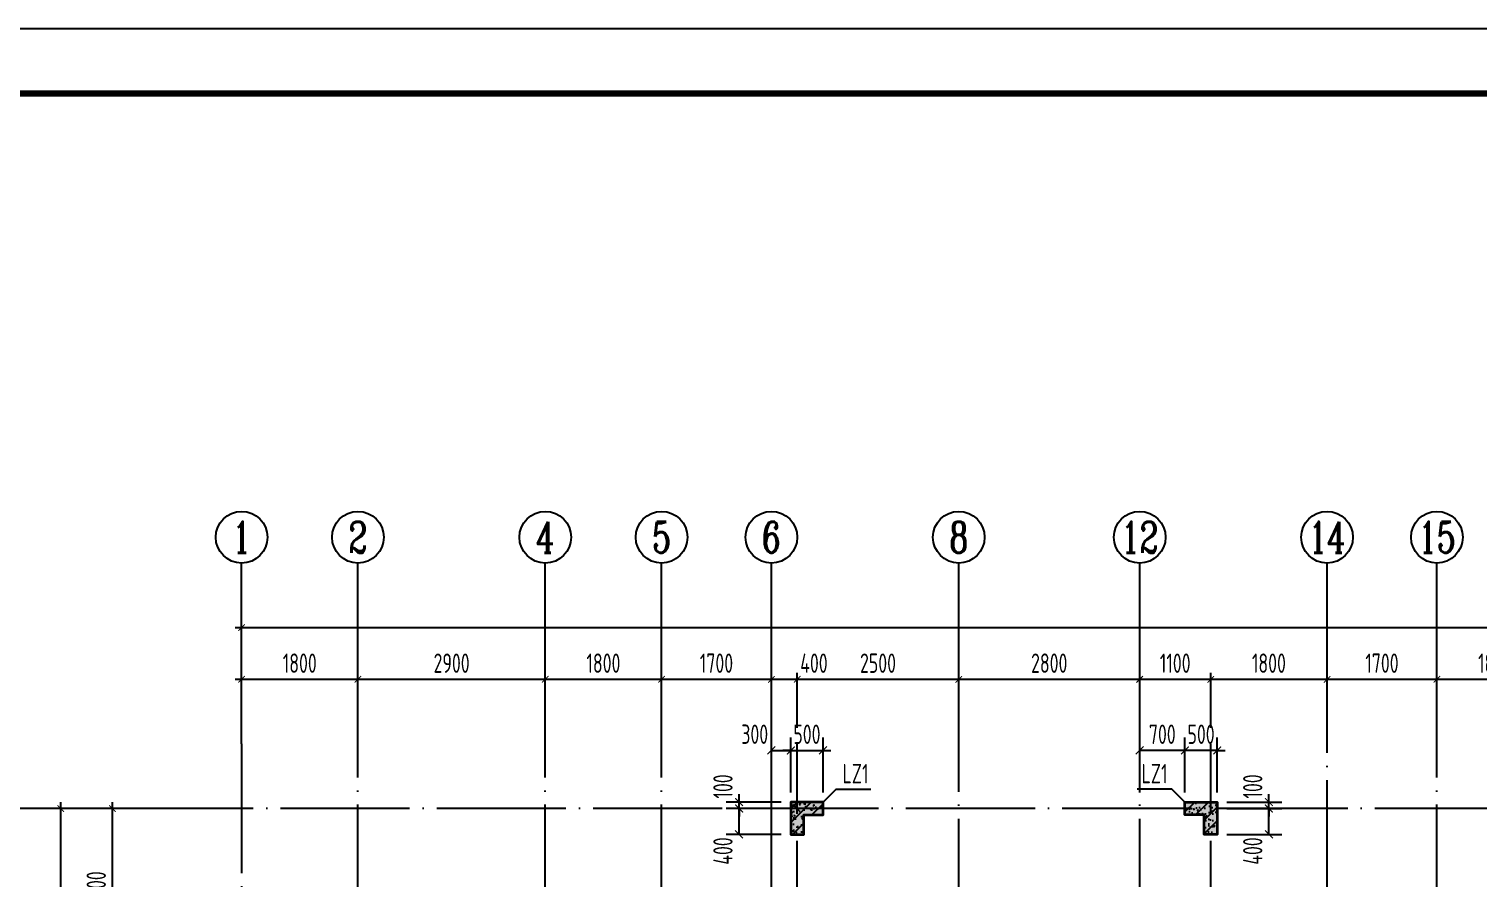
# Model space of a CAD drawing. Extents: x -1058961 to 23600, y -449123 to 2751847.
# Drawn here: x -448252 to -425824, y -35105 to -21961 of the extents above; entities that cross this region are included whole.
import ezdxf
from ezdxf.enums import TextEntityAlignment as Align

# ---------------------------------------------------------------- set-up
doc = ezdxf.new("R2010")
doc.units = 0
doc.header["$LTSCALE"] = 1000
doc.linetypes.add('DOTE', pattern=[2.42, 2, -0.2, 0.02, -0.2])
doc.layers.get('0').update_dxf_attribs({"linetype": 'CONTINUOUS'})
doc.layers.get('DEFPOINTS').update_dxf_attribs({"linetype": 'CONTINUOUS'})
for name, color, linetype in [('-TK', 7, 'CONTINUOUS'), ('A-AXIS', 1, 'CONTINUOUS'), ('A-DOTE', 10, 'DOTE'), ('AXIS_NUM', 7, 'CONTINUOUS'), ('COLU_DE_TEXT', 7, 'CONTINUOUS'), ('LABEL', 1, 'CONTINUOUS'), ('S-Q墙标注', 3, 'CONTINUOUS'), ('S-X详图填充', 252, 'CONTINUOUS'), ('S-X详图实线', 4, 'CONTINUOUS'), ('S-Y一般标注', 3, 'CONTINUOUS'), ('S-Z柱填充', 252, 'CONTINUOUS'), ('S-Z柱实线', 6, 'CONTINUOUS')]:
    doc.layers.add(name, color=color, linetype=linetype)
doc.styles.add('TSSD_Axis', font='complex.shx', dxfattribs={"width": 0.7, "bigfont": 'hztxt.shx'})
doc.styles.add('TSSD_DIMENSION', font='Tssdeng.shx', dxfattribs={"width": 0.7, "bigfont": 'tssdchn.shx'})
doc.styles.add('TSSD_REIN', font='tssdeng.shx', dxfattribs={"width": 0.7, "height": 300, "bigfont": 'tssdchn.shx'})
doc.styles.add('结构文字', font='zstxt.shx', dxfattribs={"width": 0.7, "bigfont": 'zshz.shx'})
doc.dimstyles.new('STRUCK', dxfattribs={"dimtxt": 400, "dimasz": 121, "dimexe": 200, "dimexo": 150, "dimgap": 115, "dimtad": 1, "dimdec": 0, "dimdsep": 46, "dimtxsty": '结构文字', "dimblk": 'ARCHTICK', "dimcen": 400, "dimclrd": 3, "dimclre": 3, "dimclrt": 7, "dimadec": 0, "dimazin": 0, "dimtfac": 1, "dimtdec": 0, "dimtix": 1, "dimtmove": 2, "dimatfit": 3, "dimldrblk": '_DIMX', "dimfxl": 0, "dimtolj": 1, "dimtzin": 0, "dimarcsym": 0})
doc.dimstyles.new('TSSD_100_100', dxfattribs={"dimtxt": 300, "dimasz": 100, "dimexe": 100, "dimexo": 250, "dimgap": 100, "dimtad": 1, "dimdec": 0, "dimzin": 0, "dimdsep": 46, "dimtxsty": 'TSSD_DIMENSION', "dimblk": 'ARCHTICK', "dimcen": 0, "dimdle": 100, "dimclrt": 7, "dimadec": 0, "dimazin": 0, "dimtfac": 1, "dimtdec": 0, "dimtix": 1, "dimtmove": 2, "dimatfit": 3, "dimldrblk": 'ARCHTICK', "dimfxl": 0, "dimtolj": 1, "dimtzin": 0, "dimarcsym": 0})
pattern_1 = [(50, (-459237.93, -189814.49), (215.17805, -18.82564), [22.5, -247.5]), (355, (-459237.93, -189814.49), (-41.6254, 225.65764), [18, -198]), (100.4514, (-459220, -189816.06), (173.55281, 206.83186), [19.12206, -210.34263]), (46.1842, (-459237.93, -189754.5), (320.1723, -49.6557), [33.75, -371.25]), (96.6356, (-459211.25, -189758.63), (280.3988, 292.23536), [28.6831, -315.5139]), (351.1842, (-459237.93, -189754.5), (280.3986, 292.2356), [27, -297]), (21, (-459207.93, -189769.49), (179.07212, -120.78567), [22.5, -247.5]), (326, (-459207.93, -189769.49), (72.9946, 217.545), [18, -198]), (71.4514, (-459193, -189779.55), (252.0668, 96.75915), [19.12206, -210.34263]), (37.5, (-459237.93, -189814.49), (3.647957, 99.868156), [0, -195.6, 0, -201, 0, -198.75]), (7.5, (-459237.93, -189814.49), (78.92086, 118.32351), [0, -114.6, 0, -191.1, 0, -75.75]), (327.5, (-459304.83, -189814.49), (160.14673, -6.76646), [0, -75, 0, -234, 0, -310.5]), (317.5, (-459334.83, -189814.49), (174.95585, 30.0315), [0, -97.5, 0, -155.4, 0, -220.5]), (45, (-459237.93, -189814.49), (-106.06602, 106.06602), [])]

# ---------------------------------------------------------------- blocks, each defined once
blk = doc.blocks.new('ts_axno')
at = {"color": 0, "linetype": 'ByBlock', "lineweight": -2}
blk.add_circle((0, 0), 0.5, dxfattribs=at)
at = {"color": 0, "linetype": 'ByBlock', "lineweight": -2, "style": 'TSSD_Axis', "width": 0.7}
blk.add_attdef('A', text='', height=0.6, dxfattribs=at).set_placement((0, 0), align=Align.MIDDLE_CENTER)
blk = doc.blocks.new('_ArchTick')
at = {"color": 0, "linetype": 'ByBlock', "const_width": 0.15}
blk.add_lwpolyline([(-0.5, -0.5), (0.5, 0.5)], dxfattribs=at)
blk = doc.blocks.new('*D3125')
at = {"layer": 'DEFPOINTS', "color": 0}
for p in [(6400, 22100), (4600, 21100), (6400, 21100)]:
    blk.add_point(p, dxfattribs=at)
at = {"layer": 'S-Y一般标注', "color": 0, "lineweight": -2}
for p, q in [((4500, 22100), (6500, 22100)), ((4600, 21350), (4600, 22200)), ((6400, 21350), (6400, 22200))]:
    blk.add_line(p, q, dxfattribs=at)
at = {"layer": 'S-Y一般标注', "color": 0, "lineweight": -2, "xscale": 100, "yscale": 100, "zscale": 100, "rotation": 180}
blk.add_blockref('_ArchTick', (4600, 22100), dxfattribs=at)
at = {"layer": 'S-Y一般标注', "color": 0, "lineweight": -2, "xscale": 100, "yscale": 100, "zscale": 100}
blk.add_blockref('_ArchTick', (6400, 22100), dxfattribs=at)
at = {"layer": 'S-Y一般标注', "color": 7, "insert": (5500, 22350), "char_height": 300, "attachment_point": 5, "style": 'TSSD_DIMENSION'}
blk.add_mtext('\\A1;1800', dxfattribs=at)
blk = doc.blocks.new('*D3126')
at = {"layer": 'DEFPOINTS', "color": 0}
for p in [(9300, 22100), (6400, 21100), (9300, 21100)]:
    blk.add_point(p, dxfattribs=at)
at = {"layer": 'S-Y一般标注', "color": 0, "lineweight": -2}
for p, q in [((6300, 22100), (9400, 22100)), ((6400, 21350), (6400, 22200)), ((9300, 21350), (9300, 22200))]:
    blk.add_line(p, q, dxfattribs=at)
at = {"layer": 'S-Y一般标注', "color": 0, "lineweight": -2, "xscale": 100, "yscale": 100, "zscale": 100, "rotation": 180}
blk.add_blockref('_ArchTick', (6400, 22100), dxfattribs=at)
at = {"layer": 'S-Y一般标注', "color": 0, "lineweight": -2, "xscale": 100, "yscale": 100, "zscale": 100}
blk.add_blockref('_ArchTick', (9300, 22100), dxfattribs=at)
at = {"layer": 'S-Y一般标注', "color": 7, "insert": (7850, 22350), "char_height": 300, "attachment_point": 5, "style": 'TSSD_DIMENSION'}
blk.add_mtext('\\A1;2900', dxfattribs=at)
blk = doc.blocks.new('*D3127')
at = {"layer": 'DEFPOINTS', "color": 0}
for p in [(11100, 22100), (9300, 21100), (11100, 21100)]:
    blk.add_point(p, dxfattribs=at)
at = {"layer": 'S-Y一般标注', "color": 0, "lineweight": -2}
for p, q in [((9200, 22100), (11200, 22100)), ((9300, 21350), (9300, 22200)), ((11100, 21350), (11100, 22200))]:
    blk.add_line(p, q, dxfattribs=at)
at = {"layer": 'S-Y一般标注', "color": 0, "lineweight": -2, "xscale": 100, "yscale": 100, "zscale": 100, "rotation": 180}
blk.add_blockref('_ArchTick', (9300, 22100), dxfattribs=at)
at = {"layer": 'S-Y一般标注', "color": 0, "lineweight": -2, "xscale": 100, "yscale": 100, "zscale": 100}
blk.add_blockref('_ArchTick', (11100, 22100), dxfattribs=at)
at = {"layer": 'S-Y一般标注', "color": 7, "insert": (10200, 22350), "char_height": 300, "attachment_point": 5, "style": 'TSSD_DIMENSION'}
blk.add_mtext('\\A1;1800', dxfattribs=at)
blk = doc.blocks.new('*D3128')
at = {"layer": 'DEFPOINTS', "color": 0}
for p in [(12800, 22100), (11100, 21100), (12800, 21100)]:
    blk.add_point(p, dxfattribs=at)
at = {"layer": 'S-Y一般标注', "color": 0, "lineweight": -2}
for p, q in [((11000, 22100), (12900, 22100)), ((11100, 21350), (11100, 22200)), ((12800, 21350), (12800, 22200))]:
    blk.add_line(p, q, dxfattribs=at)
at = {"layer": 'S-Y一般标注', "color": 0, "lineweight": -2, "xscale": 100, "yscale": 100, "zscale": 100, "rotation": 180}
blk.add_blockref('_ArchTick', (11100, 22100), dxfattribs=at)
at = {"layer": 'S-Y一般标注', "color": 0, "lineweight": -2, "xscale": 100, "yscale": 100, "zscale": 100}
blk.add_blockref('_ArchTick', (12800, 22100), dxfattribs=at)
at = {"layer": 'S-Y一般标注', "color": 7, "insert": (11950, 22350), "char_height": 300, "attachment_point": 5, "style": 'TSSD_DIMENSION'}
blk.add_mtext('\\A1;1700', dxfattribs=at)
blk = doc.blocks.new('*D3129')
at = {"layer": 'DEFPOINTS', "color": 0}
for p in [(13200, 22100), (12800, 21100), (13200, 21100)]:
    blk.add_point(p, dxfattribs=at)
at = {"layer": 'S-Y一般标注', "color": 0, "lineweight": -2}
for p, q in [((12700, 22100), (13300, 22100)), ((12800, 21350), (12800, 22200)), ((13200, 21350), (13200, 22200))]:
    blk.add_line(p, q, dxfattribs=at)
at = {"layer": 'S-Y一般标注', "color": 0, "lineweight": -2, "xscale": 100, "yscale": 100, "zscale": 100, "rotation": 180}
blk.add_blockref('_ArchTick', (12800, 22100), dxfattribs=at)
at = {"layer": 'S-Y一般标注', "color": 0, "lineweight": -2, "xscale": 100, "yscale": 100, "zscale": 100}
blk.add_blockref('_ArchTick', (13200, 22100), dxfattribs=at)
at = {"layer": 'S-Y一般标注', "color": 7, "insert": (13458, 22350), "char_height": 300, "attachment_point": 5, "style": 'TSSD_DIMENSION'}
blk.add_mtext('\\A1;400', dxfattribs=at)
blk = doc.blocks.new('*D3130')
at = {"layer": 'DEFPOINTS', "color": 0}
for p in [(18500, 22100), (15700, 21100), (18500, 21100)]:
    blk.add_point(p, dxfattribs=at)
at = {"layer": 'S-Y一般标注', "color": 0, "lineweight": -2}
for p, q in [((15600, 22100), (18600, 22100)), ((15700, 21350), (15700, 22200)), ((18500, 21350), (18500, 22200))]:
    blk.add_line(p, q, dxfattribs=at)
at = {"layer": 'S-Y一般标注', "color": 0, "lineweight": -2, "xscale": 100, "yscale": 100, "zscale": 100, "rotation": 180}
blk.add_blockref('_ArchTick', (15700, 22100), dxfattribs=at)
at = {"layer": 'S-Y一般标注', "color": 0, "lineweight": -2, "xscale": 100, "yscale": 100, "zscale": 100}
blk.add_blockref('_ArchTick', (18500, 22100), dxfattribs=at)
at = {"layer": 'S-Y一般标注', "color": 7, "insert": (17100, 22350), "char_height": 300, "attachment_point": 5, "style": 'TSSD_DIMENSION'}
blk.add_mtext('\\A1;2800', dxfattribs=at)
blk = doc.blocks.new('*D3131')
at = {"layer": 'DEFPOINTS', "color": 0}
for p in [(19600, 22100), (18500, 21100), (19600, 21100)]:
    blk.add_point(p, dxfattribs=at)
at = {"layer": 'S-Y一般标注', "color": 0, "lineweight": -2}
for p, q in [((18400, 22100), (19700, 22100)), ((18500, 21350), (18500, 22200)), ((19600, 21350), (19600, 22200))]:
    blk.add_line(p, q, dxfattribs=at)
at = {"layer": 'S-Y一般标注', "color": 0, "lineweight": -2, "xscale": 100, "yscale": 100, "zscale": 100, "rotation": 180}
blk.add_blockref('_ArchTick', (18500, 22100), dxfattribs=at)
at = {"layer": 'S-Y一般标注', "color": 0, "lineweight": -2, "xscale": 100, "yscale": 100, "zscale": 100}
blk.add_blockref('_ArchTick', (19600, 22100), dxfattribs=at)
at = {"layer": 'S-Y一般标注', "color": 7, "insert": (19050, 22350), "char_height": 300, "attachment_point": 5, "style": 'TSSD_DIMENSION'}
blk.add_mtext('\\A1;1100', dxfattribs=at)
blk = doc.blocks.new('*D3132')
at = {"layer": 'DEFPOINTS', "color": 0}
for p in [(23100, 22100), (21400, 21100), (23100, 21100)]:
    blk.add_point(p, dxfattribs=at)
at = {"layer": 'S-Y一般标注', "color": 0, "lineweight": -2}
for p, q in [((21300, 22100), (23200, 22100)), ((21400, 21350), (21400, 22200)), ((23100, 21350), (23100, 22200))]:
    blk.add_line(p, q, dxfattribs=at)
at = {"layer": 'S-Y一般标注', "color": 0, "lineweight": -2, "xscale": 100, "yscale": 100, "zscale": 100, "rotation": 180}
blk.add_blockref('_ArchTick', (21400, 22100), dxfattribs=at)
at = {"layer": 'S-Y一般标注', "color": 0, "lineweight": -2, "xscale": 100, "yscale": 100, "zscale": 100}
blk.add_blockref('_ArchTick', (23100, 22100), dxfattribs=at)
at = {"layer": 'S-Y一般标注', "color": 7, "insert": (22250, 22350), "char_height": 300, "attachment_point": 5, "style": 'TSSD_DIMENSION'}
blk.add_mtext('\\A1;1700', dxfattribs=at)
blk = doc.blocks.new('*D3133')
at = {"layer": 'DEFPOINTS', "color": 0}
for p in [(24900, 22100), (23100, 21100), (24900, 21100)]:
    blk.add_point(p, dxfattribs=at)
at = {"layer": 'S-Y一般标注', "color": 0, "lineweight": -2}
for p, q in [((23000, 22100), (25000, 22100)), ((23100, 21350), (23100, 22200)), ((24900, 21350), (24900, 22200))]:
    blk.add_line(p, q, dxfattribs=at)
at = {"layer": 'S-Y一般标注', "color": 0, "lineweight": -2, "xscale": 100, "yscale": 100, "zscale": 100, "rotation": 180}
blk.add_blockref('_ArchTick', (23100, 22100), dxfattribs=at)
at = {"layer": 'S-Y一般标注', "color": 0, "lineweight": -2, "xscale": 100, "yscale": 100, "zscale": 100}
blk.add_blockref('_ArchTick', (24900, 22100), dxfattribs=at)
at = {"layer": 'S-Y一般标注', "color": 7, "insert": (24000, 22350), "char_height": 300, "attachment_point": 5, "style": 'TSSD_DIMENSION'}
blk.add_mtext('\\A1;1800', dxfattribs=at)
blk = doc.blocks.new('*D3147')
at = {"layer": 'DEFPOINTS', "color": 0}
for p in [(54600, 22900), (4600, 21100), (54600, 21100)]:
    blk.add_point(p, dxfattribs=at)
at = {"layer": 'S-Y一般标注', "color": 0, "lineweight": -2}
for p, q in [((4500, 22900), (54700, 22900)), ((4600, 21350), (4600, 23000)), ((54600, 21350), (54600, 23000))]:
    blk.add_line(p, q, dxfattribs=at)
at = {"layer": 'S-Y一般标注', "color": 0, "lineweight": -2, "xscale": 100, "yscale": 100, "zscale": 100, "rotation": 180}
blk.add_blockref('_ArchTick', (4600, 22900), dxfattribs=at)
at = {"layer": 'S-Y一般标注', "color": 0, "lineweight": -2, "xscale": 100, "yscale": 100, "zscale": 100}
blk.add_blockref('_ArchTick', (54600, 22900), dxfattribs=at)
at = {"layer": 'S-Y一般标注', "color": 7, "insert": (29600, 23150), "char_height": 300, "attachment_point": 5, "style": 'TSSD_DIMENSION'}
blk.add_mtext('\\A1;50000', dxfattribs=at)
blk = doc.blocks.new('*D3154')
at = {"layer": 'DEFPOINTS', "color": 0}
for p in [(1800, 20100), (3600, 20100), (3600, 4600)]:
    blk.add_point(p, dxfattribs=at)
at = {"layer": 'S-Y一般标注', "color": 0, "lineweight": -2}
for p, q in [((1800, 4500), (1800, 20200)), ((3350, 20100), (1700, 20100)), ((3350, 4600), (1700, 4600))]:
    blk.add_line(p, q, dxfattribs=at)
at = {"layer": 'S-Y一般标注', "color": 0, "lineweight": -2, "xscale": 100, "yscale": 100, "zscale": 100}
for p, rotation in [((1800, 20100), 90), ((1800, 4600), 270)]:
    blk.add_blockref('_ArchTick', p, dxfattribs=dict(at, rotation=rotation))
at = {"layer": 'S-Y一般标注', "color": 7, "insert": (1550, 12350), "char_height": 300, "attachment_point": 5, "rotation": 90, "style": 'TSSD_DIMENSION'}
blk.add_mtext('\\A1;15500', dxfattribs=at)
blk = doc.blocks.new('*D3157')
at = {"layer": 'DEFPOINTS', "color": 0}
for p in [(2600, 20100), (3600, 20100), (3600, 17600)]:
    blk.add_point(p, dxfattribs=at)
at = {"layer": 'S-Y一般标注', "color": 0, "lineweight": -2}
for p, q in [((2600, 17500), (2600, 20200)), ((3350, 20100), (2500, 20100)), ((3350, 17600), (2500, 17600))]:
    blk.add_line(p, q, dxfattribs=at)
at = {"layer": 'S-Y一般标注', "color": 0, "lineweight": -2, "xscale": 100, "yscale": 100, "zscale": 100}
for p, rotation in [((2600, 20100), 90), ((2600, 17600), 270)]:
    blk.add_blockref('_ArchTick', p, dxfattribs=dict(at, rotation=rotation))
at = {"layer": 'S-Y一般标注', "color": 7, "insert": (2350, 18850), "char_height": 300, "attachment_point": 5, "rotation": 90, "style": 'TSSD_DIMENSION'}
blk.add_mtext('\\A1;2500', dxfattribs=at)
blk = doc.blocks.new('*D3160')
at = {"layer": 'DEFPOINTS', "color": 0}
for p in [(15700, 22100), (13200, 21100), (15700, 21100)]:
    blk.add_point(p, dxfattribs=at)
at = {"layer": 'S-Y一般标注', "color": 0, "lineweight": -2}
for p, q in [((13100, 22100), (15800, 22100)), ((13200, 21350), (13200, 22200)), ((15700, 21350), (15700, 22200))]:
    blk.add_line(p, q, dxfattribs=at)
at = {"layer": 'S-Y一般标注', "color": 0, "lineweight": -2, "xscale": 100, "yscale": 100, "zscale": 100, "rotation": 180}
blk.add_blockref('_ArchTick', (13200, 22100), dxfattribs=at)
at = {"layer": 'S-Y一般标注', "color": 0, "lineweight": -2, "xscale": 100, "yscale": 100, "zscale": 100}
blk.add_blockref('_ArchTick', (15700, 22100), dxfattribs=at)
at = {"layer": 'S-Y一般标注', "color": 7, "insert": (14450, 22350), "char_height": 300, "attachment_point": 5, "style": 'TSSD_DIMENSION'}
blk.add_mtext('\\A1;2500', dxfattribs=at)
blk = doc.blocks.new('*D3161')
at = {"layer": 'DEFPOINTS', "color": 0}
for p in [(21400, 22100), (19600, 21100), (21400, 21100)]:
    blk.add_point(p, dxfattribs=at)
at = {"layer": 'S-Y一般标注', "color": 0, "lineweight": -2}
for p, q in [((19500, 22100), (21500, 22100)), ((19600, 21350), (19600, 22200)), ((21400, 21350), (21400, 22200))]:
    blk.add_line(p, q, dxfattribs=at)
at = {"layer": 'S-Y一般标注', "color": 0, "lineweight": -2, "xscale": 100, "yscale": 100, "zscale": 100, "rotation": 180}
blk.add_blockref('_ArchTick', (19600, 22100), dxfattribs=at)
at = {"layer": 'S-Y一般标注', "color": 0, "lineweight": -2, "xscale": 100, "yscale": 100, "zscale": 100}
blk.add_blockref('_ArchTick', (21400, 22100), dxfattribs=at)
at = {"layer": 'S-Y一般标注', "color": 7, "insert": (20500, 22350), "char_height": 300, "attachment_point": 5, "style": 'TSSD_DIMENSION'}
blk.add_mtext('\\A1;1800', dxfattribs=at)
blk = doc.blocks.new('*D1125')
at = {"layer": 'DEFPOINTS', "color": 0}
for p in [(-437261, -33929), (-436461, -33929), (-436461, -34029)]:
    blk.add_point(p, dxfattribs=at)
at = {"layer": 'S-Q墙标注', "color": 3, "lineweight": -2}
for p, q in [((-437261, -33929), (-437261, -33808)), ((-436611, -33929), (-437461, -33929)), ((-436611, -34029), (-437461, -34029)), ((-437261, -34029), (-437261, -33929)), ((-437261, -34029), (-437261, -34150))]:
    blk.add_line(p, q, dxfattribs=at)
at = {"layer": 'S-Q墙标注', "color": 3, "lineweight": -2, "xscale": 121, "yscale": 121, "zscale": 121}
for p, rotation in [((-437261, -33929), 270), ((-437261, -34029), 90)]:
    blk.add_blockref('_ArchTick', p, dxfattribs=dict(at, rotation=rotation))
at = {"layer": 'S-Q墙标注', "color": 7, "insert": (-437511, -33687), "char_height": 300, "attachment_point": 5, "rotation": 90, "style": 'TSSD_REIN'}
blk.add_mtext('\\A1;100', dxfattribs=at)
blk = doc.blocks.new('_DIMX')
blk.add_line((-150, 0), (150, 0))
at = {"const_width": 50}
blk.add_lwpolyline([(-70, -70), (70, 70)], dxfattribs=at)
blk = doc.blocks.new('*D1126')
at = {"layer": 'DEFPOINTS', "color": 0}
for p in [(-437261, -34029), (-436461, -34029), (-436461, -34429)]:
    blk.add_point(p, dxfattribs=at)
at = {"layer": 'S-Q墙标注', "color": 3, "lineweight": -2}
for p, q in [((-436611, -34029), (-437461, -34029)), ((-437261, -34429), (-437261, -34029)), ((-436611, -34429), (-437461, -34429))]:
    blk.add_line(p, q, dxfattribs=at)
at = {"layer": 'S-Q墙标注', "color": 3, "lineweight": -2, "xscale": 121, "yscale": 121, "zscale": 121}
for p, rotation in [((-437261, -34029), 90), ((-437261, -34429), 270)]:
    blk.add_blockref('_ArchTick', p, dxfattribs=dict(at, rotation=rotation))
at = {"layer": 'S-Q墙标注', "color": 7, "insert": (-437511, -34687), "char_height": 300, "attachment_point": 5, "rotation": 90, "style": 'TSSD_REIN'}
blk.add_mtext('\\A1;400', dxfattribs=at)
blk = doc.blocks.new('*D1130')
at = {"layer": 'DEFPOINTS', "color": 0}
for p in [(-435961, -33129), (-436461, -33929), (-435961, -33929)]:
    blk.add_point(p, dxfattribs=at)
at = {"layer": 'S-Q墙标注', "color": 3, "lineweight": -2}
for p, q in [((-436461, -33779), (-436461, -32929)), ((-435961, -33779), (-435961, -32929)), ((-436461, -33129), (-436582, -33129)), ((-436461, -33129), (-435961, -33129)), ((-435961, -33129), (-435840, -33129))]:
    blk.add_line(p, q, dxfattribs=at)
at = {"layer": 'S-Q墙标注', "color": 3, "lineweight": -2, "xscale": 121, "yscale": 121, "zscale": 121}
blk.add_blockref('_ArchTick', (-436461, -33129), dxfattribs=at)
at = {"layer": 'S-Q墙标注', "color": 3, "lineweight": -2, "xscale": 121, "yscale": 121, "zscale": 121, "rotation": 180}
blk.add_blockref('_ArchTick', (-435961, -33129), dxfattribs=at)
at = {"layer": 'S-Q墙标注', "color": 7, "insert": (-436211, -32879), "char_height": 300, "attachment_point": 5, "style": 'TSSD_REIN'}
blk.add_mtext('\\A1;500', dxfattribs=at)
blk = doc.blocks.new('*D1131')
at = {"layer": 'DEFPOINTS', "color": 0}
for p in [(-436461, -33129), (-436761, -33929), (-436461, -33929)]:
    blk.add_point(p, dxfattribs=at)
at = {"layer": 'S-Q墙标注', "color": 3, "lineweight": -2}
for p, q in [((-436761, -33779), (-436761, -32929)), ((-436461, -33779), (-436461, -32929)), ((-436761, -33129), (-436461, -33129))]:
    blk.add_line(p, q, dxfattribs=at)
at = {"layer": 'S-Q墙标注', "color": 3, "lineweight": -2, "xscale": 121, "yscale": 121, "zscale": 121, "rotation": 180}
blk.add_blockref('_ArchTick', (-436761, -33129), dxfattribs=at)
at = {"layer": 'S-Q墙标注', "color": 3, "lineweight": -2, "xscale": 121, "yscale": 121, "zscale": 121}
blk.add_blockref('_ArchTick', (-436461, -33129), dxfattribs=at)
at = {"layer": 'S-Q墙标注', "color": 7, "insert": (-437019, -32879), "char_height": 300, "attachment_point": 5, "style": 'TSSD_REIN'}
blk.add_mtext('\\A1;300', dxfattribs=at)
blk = doc.blocks.new('*D1133')
at = {"layer": 'DEFPOINTS', "color": 0}
for p in [(-429861, -33929), (-429861, -34029), (-429061, -33929)]:
    blk.add_point(p, dxfattribs=at)
at = {"layer": 'S-Q墙标注', "color": 3, "lineweight": -2}
for p, q in [((-429061, -33929), (-429061, -33808)), ((-429711, -33929), (-428861, -33929)), ((-429711, -34029), (-428861, -34029)), ((-429061, -34029), (-429061, -33929)), ((-429061, -34029), (-429061, -34150))]:
    blk.add_line(p, q, dxfattribs=at)
at = {"layer": 'S-Q墙标注', "color": 3, "lineweight": -2, "xscale": 121, "yscale": 121, "zscale": 121}
for p, rotation in [((-429061, -33929), 270), ((-429061, -34029), 90)]:
    blk.add_blockref('_ArchTick', p, dxfattribs=dict(at, rotation=rotation))
at = {"layer": 'S-Q墙标注', "color": 7, "insert": (-429311, -33687), "char_height": 300, "attachment_point": 5, "rotation": 90, "style": 'TSSD_REIN'}
blk.add_mtext('\\A1;100', dxfattribs=at)
blk = doc.blocks.new('*D1134')
at = {"layer": 'DEFPOINTS', "color": 0}
for p in [(-429861, -34029), (-429061, -34029), (-429861, -34429)]:
    blk.add_point(p, dxfattribs=at)
at = {"layer": 'S-Q墙标注', "color": 3, "lineweight": -2}
for p, q in [((-429711, -34029), (-428861, -34029)), ((-429061, -34429), (-429061, -34029)), ((-429711, -34429), (-428861, -34429))]:
    blk.add_line(p, q, dxfattribs=at)
at = {"layer": 'S-Q墙标注', "color": 3, "lineweight": -2, "xscale": 121, "yscale": 121, "zscale": 121}
for p, rotation in [((-429061, -34029), 90), ((-429061, -34429), 270)]:
    blk.add_blockref('_ArchTick', p, dxfattribs=dict(at, rotation=rotation))
at = {"layer": 'S-Q墙标注', "color": 7, "insert": (-429311, -34687), "char_height": 300, "attachment_point": 5, "rotation": 90, "style": 'TSSD_REIN'}
blk.add_mtext('\\A1;400', dxfattribs=at)
blk = doc.blocks.new('*D1137')
at = {"layer": 'DEFPOINTS', "color": 0}
for p in [(-430361, -33129), (-430361, -33929), (-429861, -33929)]:
    blk.add_point(p, dxfattribs=at)
at = {"layer": 'S-Q墙标注', "color": 3, "lineweight": -2}
for p, q in [((-430361, -33779), (-430361, -32929)), ((-429861, -33779), (-429861, -32929)), ((-430361, -33129), (-430482, -33129)), ((-429861, -33129), (-430361, -33129)), ((-429861, -33129), (-429740, -33129))]:
    blk.add_line(p, q, dxfattribs=at)
at = {"layer": 'S-Q墙标注', "color": 3, "lineweight": -2, "xscale": 121, "yscale": 121, "zscale": 121}
blk.add_blockref('_ArchTick', (-430361, -33129), dxfattribs=at)
at = {"layer": 'S-Q墙标注', "color": 3, "lineweight": -2, "xscale": 121, "yscale": 121, "zscale": 121, "rotation": 180}
blk.add_blockref('_ArchTick', (-429861, -33129), dxfattribs=at)
at = {"layer": 'S-Q墙标注', "color": 7, "insert": (-430111, -32879), "char_height": 300, "attachment_point": 5, "style": 'TSSD_REIN'}
blk.add_mtext('\\A1;500', dxfattribs=at)
blk = doc.blocks.new('*D1139')
at = {"layer": 'DEFPOINTS', "color": 0}
for p in [(-431061, -33129), (-431061, -33929), (-430361, -33929)]:
    blk.add_point(p, dxfattribs=at)
at = {"layer": 'S-Q墙标注', "color": 3, "lineweight": -2}
for p, q in [((-431061, -33779), (-431061, -32929)), ((-430361, -33779), (-430361, -32929)), ((-430361, -33129), (-431061, -33129))]:
    blk.add_line(p, q, dxfattribs=at)
at = {"layer": 'S-Q墙标注', "color": 3, "lineweight": -2, "xscale": 121, "yscale": 121, "zscale": 121, "rotation": 180}
blk.add_blockref('_ArchTick', (-431061, -33129), dxfattribs=at)
at = {"layer": 'S-Q墙标注', "color": 3, "lineweight": -2, "xscale": 121, "yscale": 121, "zscale": 121}
blk.add_blockref('_ArchTick', (-430361, -33129), dxfattribs=at)
at = {"layer": 'S-Q墙标注', "color": 7, "insert": (-430711, -32879), "char_height": 300, "attachment_point": 5, "style": 'TSSD_REIN'}
blk.add_mtext('\\A1;700', dxfattribs=at)
blk = doc.blocks.new('A1')
blk.add_lwpolyline([(0, 59400), (0, 0), (84100, 0), (84100, 59400)], close=True)
at = {"const_width": 100}
blk.add_lwpolyline([(2500, 58400), (2500, 1000), (83100, 1000), (83100, 58400)], close=True, dxfattribs=at)
blk = doc.blocks.new('20210726.16350016')
at = {"layer": 'A-AXIS'}
for p, q in [((4600, 21100), (4600, 23900)), ((6400, 21100), (6400, 23900)), ((9300, 21100), (9300, 23900)), ((11100, 21100), (11100, 23900)), ((12800, 21100), (12800, 23900)), ((15700, 21100), (15700, 23900)), ((18500, 21100), (18500, 23900)), ((21400, 21100), (21400, 23900)), ((23100, 21100), (23100, 23900)), ((3600, 20100), (800, 20100))]:
    blk.add_line(p, q, dxfattribs=at)
at = {"layer": 'A-DOTE'}
for p, q in [((4600, 21100), (4600, 3600)), ((6400, 10900), (6400, 21100)), ((9300, 10900), (9300, 21100)), ((11100, 10900), (11100, 21100)), ((12800, 13700), (12800, 21100)), ((13200, 17600), (13200, 21100)), ((15700, 13100.3), (15700, 21100)), ((18500, 13100.3), (18500, 21100)), ((19600, 17600), (19600, 21100)), ((21400, 13700), (21400, 21100)), ((23100, 10900), (23100, 21100)), ((55600, 20100), (3600, 20100))]:
    blk.add_line(p, q, dxfattribs=at)
at = {"layer": 'A-AXIS'}
ref = blk.add_blockref('ts_axno', (4600, 24300), dxfattribs=dict(at, xscale=800, yscale=800, zscale=800))
ref.add_attrib('1', '1', dxfattribs={"layer": 'AXIS_NUM', "height": 480, "style": 'TSSD_Axis', "width": 0.7}).set_placement((4600, 24300), align=Align.MIDDLE_CENTER)
ref = blk.add_blockref('ts_axno', (6400, 24300), dxfattribs=dict(at, xscale=800, yscale=800, zscale=800))
ref.add_attrib('2', '2', dxfattribs={"layer": 'AXIS_NUM', "height": 480, "style": 'TSSD_Axis', "width": 0.7}).set_placement((6400, 24300), align=Align.MIDDLE_CENTER)
ref = blk.add_blockref('ts_axno', (9300, 24300), dxfattribs=dict(at, xscale=800, yscale=800, zscale=800))
ref.add_attrib('3', '4', dxfattribs={"layer": 'AXIS_NUM', "height": 480, "style": 'TSSD_Axis', "width": 0.7}).set_placement((9300, 24300), align=Align.MIDDLE_CENTER)
ref = blk.add_blockref('ts_axno', (11100, 24300), dxfattribs=dict(at, xscale=800, yscale=800, zscale=800))
ref.add_attrib('4', '5', dxfattribs={"layer": 'AXIS_NUM', "height": 480, "style": 'TSSD_Axis', "width": 0.7}).set_placement((11100, 24300), align=Align.MIDDLE_CENTER)
ref = blk.add_blockref('ts_axno', (12800, 24300), dxfattribs=dict(at, xscale=800, yscale=800, zscale=800))
ref.add_attrib('5', '6', dxfattribs={"layer": 'AXIS_NUM', "height": 480, "style": 'TSSD_Axis', "width": 0.7}).set_placement((12800, 24300), align=Align.MIDDLE_CENTER)
ref = blk.add_blockref('ts_axno', (15700, 24300), dxfattribs=dict(at, xscale=800, yscale=800, zscale=800))
ref.add_attrib('6', '8', dxfattribs={"layer": 'AXIS_NUM', "height": 480, "style": 'TSSD_Axis', "width": 0.7}).set_placement((15700, 24300), align=Align.MIDDLE_CENTER)
ref = blk.add_blockref('ts_axno', (18500, 24300), dxfattribs=dict(at, xscale=800, yscale=800, zscale=800))
ref.add_attrib('7', '12', dxfattribs={"layer": 'AXIS_NUM', "height": 480, "style": 'TSSD_Axis', "width": 0.7}).set_placement((18500, 24300), align=Align.MIDDLE_CENTER)
ref = blk.add_blockref('ts_axno', (21400, 24300), dxfattribs=dict(at, xscale=800, yscale=800, zscale=800))
ref.add_attrib('8', '14', dxfattribs={"layer": 'AXIS_NUM', "height": 480, "style": 'TSSD_Axis', "width": 0.7}).set_placement((21400, 24300), align=Align.MIDDLE_CENTER)
ref = blk.add_blockref('ts_axno', (23100, 24300), dxfattribs=dict(at, xscale=800, yscale=800, zscale=800))
ref.add_attrib('9', '15', dxfattribs={"layer": 'AXIS_NUM', "height": 480, "style": 'TSSD_Axis', "width": 0.7}).set_placement((23100, 24300), align=Align.MIDDLE_CENTER)
at = {"layer": 'S-Y一般标注'}
for base, p1, p2, picture, middle in [((54600, 22900), (4600, 21100), (54600, 21100), '*D3147', (29600, 23150)), ((6400, 22100), (4600, 21100), (6400, 21100), '*D3125', (5500, 22350)), ((9300, 22100), (6400, 21100), (9300, 21100), '*D3126', (7850, 22350)), ((11100, 22100), (9300, 21100), (11100, 21100), '*D3127', (10200, 22350)), ((12800, 22100), (11100, 21100), (12800, 21100), '*D3128', (11950, 22350)), ((15700, 22100), (13200, 21100), (15700, 21100), '*D3160', (14450, 22350)), ((18500, 22100), (15700, 21100), (18500, 21100), '*D3130', (17100, 22350)), ((19600, 22100), (18500, 21100), (19600, 21100), '*D3131', (19050, 22350)), ((21400, 22100), (19600, 21100), (21400, 21100), '*D3161', (20500, 22350)), ((23100, 22100), (21400, 21100), (23100, 21100), '*D3132', (22250, 22350)), ((24900, 22100), (23100, 21100), (24900, 21100), '*D3133', (24000, 22350))]:
    dim = blk.add_linear_dim(base=base, p1=p1, p2=p2, dimstyle='TSSD_100_100', dxfattribs=at)
    dim.commit()
    dim.dimension.update_dxf_attribs({"geometry": picture, "text_midpoint": middle})
dim = blk.add_linear_dim(base=(13200, 22100), p1=(12800, 21100), p2=(13200, 21100), dimstyle='TSSD_100_100', dxfattribs=at)
dim.commit()
dim.dimension.update_dxf_attribs({"geometry": '*D3129', "text_midpoint": (13458.1, 22350), "dimtype": 160})
for base, p1, picture, middle in [((1800, 20100), (3600, 4600), '*D3154', (1550, 12350)), ((2600, 20100), (3600, 17600), '*D3157', (2350, 18850))]:
    dim = blk.add_linear_dim(base=base, p1=p1, p2=(3600, 20100), angle=90, dimstyle='TSSD_100_100', dxfattribs=at)
    dim.commit()
    dim.dimension.update_dxf_attribs({"geometry": picture, "text_midpoint": middle})

msp = doc.modelspace()

# ---------------------------------------------------------------- hatches: boundary and pattern name
at = {"layer": 'S-X详图填充'}
h = msp.add_hatch(color=256, dxfattribs=at)
h.dxf.hatch_style = 1
h.paths.add_polyline_path([(-435960.85, -33928.87), (-436460.85, -33928.87), (-436460.85, -34428.87), (-436260.85, -34428.87), (-436260.85, -34128.87), (-435960.85, -34128.87)])
h = msp.add_hatch(color=256, dxfattribs=at)
h.dxf.hatch_style = 1
h.paths.add_polyline_path([(-430360.87, -33928.88), (-429860.87, -33928.88), (-429860.87, -34428.88), (-430060.87, -34428.88), (-430060.87, -34128.88), (-430360.87, -34128.88)])
at = {"layer": 'S-Z柱填充'}
h = msp.add_hatch(dxfattribs=at)
h.set_pattern_fill('ARMORED', color=256, scale=30, style=0)
h.set_pattern_definition(pattern_1)
h.paths.add_polyline_path([(-435960.86, -33928.88), (-436460.86, -33928.88), (-436460.86, -34428.88), (-436260.86, -34428.88), (-436260.86, -34128.88), (-435960.86, -34128.88)])
h = msp.add_hatch(dxfattribs=at)
h.set_pattern_fill('ARMORED', color=256, scale=30, style=0)
h.set_pattern_definition(pattern_1)
h.paths.add_polyline_path([(-430360.87, -33928.88), (-429860.87, -33928.88), (-429860.87, -34428.88), (-430060.87, -34428.88), (-430060.87, -34128.88), (-430360.87, -34128.88)])

# ---------------------------------------------------------------- linework, layer by layer
at = {"layer": 'LABEL'}
for points in [[(-435960.86, -33928.88), (-435760.86, -33728.88), (-435221.91, -33728.88)], [(-430360.87, -33928.88), (-430560.87, -33728.88), (-431099.82, -33728.88)]]:
    msp.add_lwpolyline(points, dxfattribs=at)
at = {"layer": 'S-X详图实线'}
for points in [[(-436260.85, -34428.87), (-436260.85, -34128.87), (-435960.85, -34128.87), (-435960.85, -33928.87), (-436460.85, -33928.87), (-436460.85, -34428.87), (-436260.85, -34428.87)], [(-430060.87, -34428.87), (-430060.87, -34128.87), (-430360.87, -34128.87), (-430360.87, -33928.87), (-429860.87, -33928.87), (-429860.87, -34428.87), (-430060.87, -34428.87)]]:
    msp.add_lwpolyline(points, dxfattribs=at)
at = {"layer": 'S-Z柱实线', "lineweight": 35}
for points in [[(-435960.86, -33928.88), (-436460.86, -33928.88), (-436460.86, -34428.88), (-436260.86, -34428.88), (-436260.86, -34128.88), (-435960.86, -34128.88), (-435960.86, -33928.88)], [(-435960.85, -33928.87), (-436460.85, -33928.87), (-436460.85, -34428.87), (-436260.85, -34428.87), (-436260.85, -34128.87), (-435960.85, -34128.87), (-435960.85, -33928.87)], [(-430360.87, -33928.88), (-429860.87, -33928.88), (-429860.87, -34428.88), (-430060.87, -34428.88), (-430060.87, -34128.88), (-430360.87, -34128.88), (-430360.87, -33928.88)], [(-430360.87, -33928.88), (-429860.87, -33928.88), (-429860.87, -34428.88), (-430060.87, -34428.88), (-430060.87, -34128.88), (-430360.87, -34128.88), (-430360.87, -33928.88)]]:
    msp.add_lwpolyline(points, dxfattribs=at)

# ---------------------------------------------------------------- block references
at = {"layer": '-TK'}
msp.add_blockref('A1', (-459602.31, -81361.18), dxfattribs=at)
at = {"layer": 'A-DOTE'}
msp.add_blockref('20210726.16350016', (-449560.87, -54128.93), dxfattribs=at)

# ---------------------------------------------------------------- texts
at = {"layer": 'COLU_DE_TEXT', "style": 'TSSD_REIN', "width": 0.7}
for p in [(-435660.86, -33728.88), (-431032.41, -33728.88)]:
    msp.add_text('LZ1', height=300, dxfattribs=at).set_placement(p, align=Align.BOTTOM_LEFT)

# ---------------------------------------------------------------- dimensions: what is measured, and where the dimension line sits
at = {"layer": 'S-Q墙标注'}
dim = msp.add_linear_dim(base=(-436460.86, -33128.88), p1=(-436760.87, -33928.88), p2=(-436460.86, -33928.88), dimstyle='STRUCK', override={"dimtxt": 300, "dimgap": 100, "dimtxsty": 'TSSD_REIN'}, dxfattribs=at)
dim.commit()
dim.dimension.update_dxf_attribs({"geometry": '*D1131', "text_midpoint": (-437018.94, -32878.88), "dimtype": 160})
dim = msp.add_linear_dim(base=(-435960.86, -33128.88), p1=(-436460.86, -33928.88), p2=(-435960.86, -33928.88), dimstyle='STRUCK', override={"dimtxt": 300, "dimgap": 100, "dimtxsty": 'TSSD_REIN'}, dxfattribs=at)
dim.commit()
dim.dimension.update_dxf_attribs({"geometry": '*D1130', "text_midpoint": (-436210.86, -32878.88)})
for base, p1, p2, picture, middle in [((-431060.87, -33128.88), (-430360.87, -33928.88), (-431060.87, -33928.88), '*D1139', (-430710.87, -32878.88)), ((-430360.87, -33128.88), (-429860.87, -33928.88), (-430360.87, -33928.88), '*D1137', (-430110.87, -32878.88))]:
    dim = msp.add_linear_dim(base=base, p1=p1, p2=p2, angle=180, dimstyle='STRUCK', override={"dimtxt": 300, "dimgap": 100, "dimtxsty": 'TSSD_REIN'}, dxfattribs=at)
    dim.commit()
    dim.dimension.update_dxf_attribs({"geometry": picture, "text_midpoint": middle})
for base, p1, p2, picture, middle in [((-437260.86, -33928.88), (-436460.86, -34028.88), (-436460.86, -33928.88), '*D1125', (-437510.86, -33686.95)), ((-429060.87, -33928.88), (-429860.87, -34028.88), (-429860.87, -33928.88), '*D1133', (-429310.87, -33686.95)), ((-437260.86, -34028.88), (-436460.86, -34428.87), (-436460.86, -34028.88), '*D1126', (-437510.86, -34686.95)), ((-429060.87, -34028.88), (-429860.87, -34428.87), (-429860.87, -34028.88), '*D1134', (-429310.87, -34686.95))]:
    dim = msp.add_linear_dim(base=base, p1=p1, p2=p2, angle=90, dimstyle='STRUCK', override={"dimtxt": 300, "dimgap": 100, "dimtxsty": 'TSSD_REIN'}, dxfattribs=at)
    dim.commit()
    dim.dimension.update_dxf_attribs({"geometry": picture, "text_midpoint": middle, "dimtype": 160})

doc.saveas('drawing.dxf')
